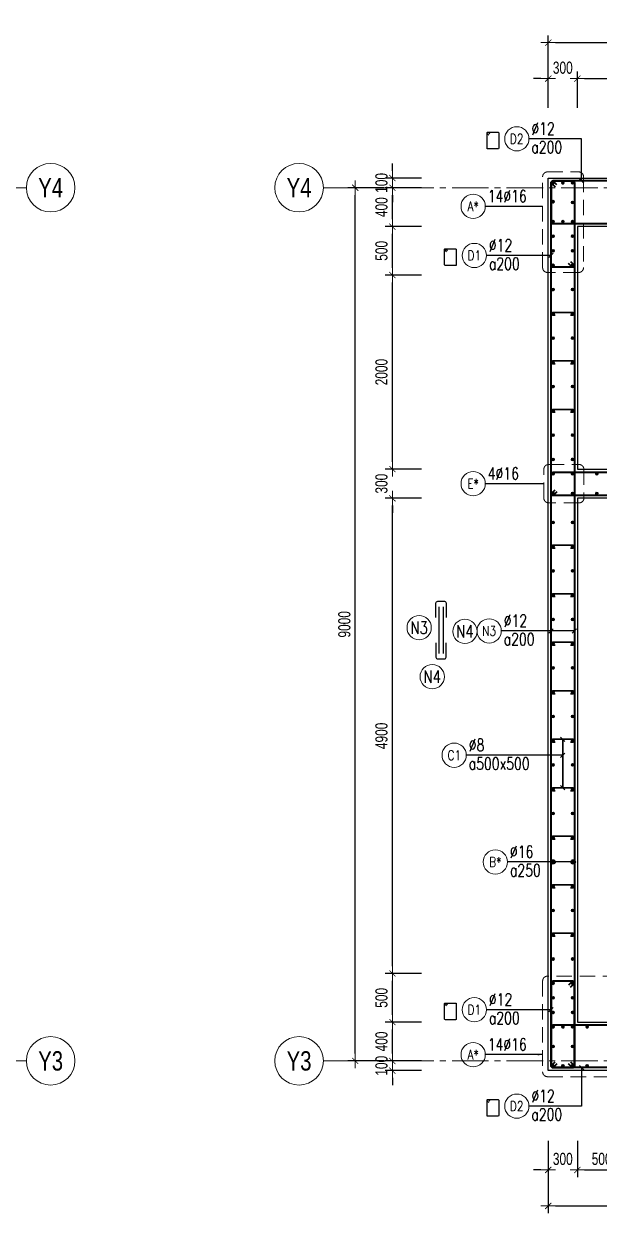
# Model space of a CAD drawing. Header units: millimetres. Extents: x 931337 to 1117500, y 19732 to 157199.
# Drawn here: x 962154 to 968079, y 75072 to 87332 of the extents above; entities that cross this region are included whole.
import ezdxf
from ezdxf.enums import TextEntityAlignment as Align

# ---------------------------------------------------------------- set-up
doc = ezdxf.new("R2010")
doc.units = ezdxf.units.MM
doc.header["$MEASUREMENT"] = 0
for name, pattern in [('HIDDEN', [9.525, 6.35, -3.175]), ('HIDDEN2', [4.7625, 3.175, -1.5875]), ('HT_Dim Grid$0$CENTER2', [1.125, 0.75, -0.125, 0.125, -0.125]), ('HT_Grid$0$CENTER2', [1.125, 0.75, -0.125, 0.125, -0.125])]:
    doc.linetypes.add(name, pattern=pattern)
doc.layers.get('0').update_dxf_attribs({"lineweight": 20})
doc.layers.get('Defpoints').update_dxf_attribs({"color": 151, "lineweight": 9})
doc.layers.add('Hidden', color=9, linetype='HIDDEN')
doc.layers.add('Ligature', color=1, linetype='Continuous')
for name, color, linetype, lineweight in [('HT_Core wall _B3F-B1F$0$NDC_S_WALL', 6, 'Continuous', 25), ('HT_Dim Grid$0$NDC_S_AXIS', 5, 'HT_Dim Grid$0$CENTER2', 13), ('HT_Dim Grid$0$NDC_S_SYMBOL', 1, 'Continuous', 15), ('HT_Dim Grid$0$NDC_S_TEXT SYMBOL', 7, 'Continuous', 20), ('HT_Grid$0$NDC_S_AXIS', 5, 'HT_Grid$0$CENTER2', 13), ('KC-LEADER', 153, 'Continuous', 18), ('KC-THEP', 6, 'Continuous', 40), ('NDC_S_DIM', 1, 'Continuous', 15), ('NDC_S_HIDDEN', 8, 'HIDDEN2', 13), ('NDC_S_LEADER', 1, 'Continuous', 15), ('NDC_S_REBAR', 4, 'Continuous', 35), ('NDC_S_STIRRUP', 4, 'Continuous', 40), ('NDC_S_VN TEXT', 7, 'Continuous', 20)]:
    doc.layers.add(name, color=color, linetype=linetype, lineweight=lineweight)
doc.styles.add('HT_Dim Grid$0$NDC_ANNO', font='', dxfattribs={"width": 0.8})
doc.styles.add('NDC_ARIAL', font='arial.ttf', dxfattribs={"width": 0.85})
doc.styles.add('NDC_DIM', font='', dxfattribs={"width": 0.75})
doc.styles.add('NDC_EN TXT', font='romans.shx', dxfattribs={"width": 0.8})
doc.styles.get('HT_Dim Grid$0$NDC_ANNO').set_extended_font_data('Dotum')
doc.styles.get('NDC_DIM').set_extended_font_data('Dotum')
doc.dimstyles.new('NDC_1-50', dxfattribs={"dimscale": 50, "dimtxt": 2.5, "dimasz": 1, "dimexe": 1.5, "dimexo": 0, "dimgap": 0.8, "dimtad": 1, "dimdec": 0, "dimdsep": 46, "dimtxsty": 'NDC_ARIAL', "dimblk": 'DIMMARK', "dimcen": 49999.938995, "dimdle": 1.5, "dimclrd": 1, "dimclre": 1, "dimclrt": 3, "dimadec": 0, "dimazin": 0, "dimtfac": 1, "dimtdec": 0, "dimtix": 1, "dimtmove": 2, "dimatfit": 3, "dimfxl": 1, "dimarcsym": 0})
doc.dimstyles.new('NDC_dim_30', dxfattribs={"dimscale": 30, "dimtxt": 2.5, "dimasz": 1.5, "dimexe": 1.5, "dimexo": 2.5, "dimgap": 1, "dimtad": 1, "dimdec": 0, "dimzin": 0, "dimdsep": 46, "dimtxsty": 'NDC_DIM', "dimblk": 'DIMMARK', "dimcen": 0.09, "dimdle": 1.2, "dimclrd": 1, "dimclre": 1, "dimclrt": 3, "dimadec": 0, "dimazin": 0, "dimtfac": 1, "dimtdec": 0, "dimtix": 1, "dimtofl": 0, "dimtmove": 0, "dimatfit": 3, "dimfxl": 6, "dimfxlon": 1, "dimtolj": 1, "dimtzin": 0, "dimarcsym": 0})
doc.dimstyles.new('NDC_dim_50', dxfattribs={"dimscale": 50, "dimtxt": 2.5, "dimasz": 1.5, "dimexe": 1.5, "dimexo": 2.5, "dimgap": 1, "dimtad": 1, "dimdec": 0, "dimzin": 0, "dimdsep": 46, "dimtxsty": 'NDC_DIM', "dimblk": 'DIMMARK', "dimcen": 0.09, "dimdle": 1.2, "dimclrd": 1, "dimclre": 1, "dimclrt": 3, "dimadec": 0, "dimazin": 0, "dimtfac": 1, "dimtdec": 0, "dimtix": 1, "dimtofl": 0, "dimtmove": 0, "dimatfit": 3, "dimfxl": 6, "dimfxlon": 1, "dimtolj": 1, "dimtzin": 0, "dimarcsym": 0})

# ---------------------------------------------------------------- blocks, each defined once
blk = doc.blocks.new('*U93')
at = {"layer": 'HT_Dim Grid$0$NDC_S_SYMBOL'}
blk.add_line((5, 0), (9, 0), dxfattribs=at)
blk.add_circle((0, 0), 5, dxfattribs=at)
at = {"layer": 'HT_Dim Grid$0$NDC_S_TEXT SYMBOL', "color": 7, "style": 'HT_Dim Grid$0$NDC_ANNO', "width": 0.8}
blk.add_attdef('GRID', text='', height=4, rotation=270, dxfattribs=at).set_placement((0, 0), align=Align.MIDDLE)
blk = doc.blocks.new('THEP')
at = {"layer": 'KC-LEADER', "color": 6}
blk.add_circle((0, 0), 14, dxfattribs=at)
at = {"layer": 'KC-THEP'}
for p, q in [((-14, 0), (14, 0)), ((10, 10), (-10, -10)), ((-10, 10), (10, -10)), ((0, 14), (0, -14))]:
    blk.add_line(p, q, dxfattribs=at)
blk = doc.blocks.new('DIMMARK')
at = {"layer": 'NDC_S_DIM', "color": 1}
blk.add_line((-1.5, 0), (1, 0), dxfattribs=at)
at = {"layer": 'NDC_S_DIM', "color": 2, "const_width": 0.1}
blk.add_lwpolyline([(-0.42, -0.42), (0.42, 0.42)], dxfattribs=at)
blk = doc.blocks.new('*U13')
blk.add_circle((-2.5, 0), 2.5)
at = {"layer": 'NDC_S_VN TEXT', "color": 3, "style": 'NDC_EN TXT', "width": 0.75}
blk.add_attdef('DK1', (0.5, 0.85), '', height=2.5, dxfattribs=at)
at = {"layer": 'NDC_S_VN TEXT', "color": 7, "style": 'NDC_EN TXT', "width": 0.8}
blk.add_attdef('SH2', text='', height=2, dxfattribs=at).set_placement((-2.5, 0), align=Align.MIDDLE)
blk = doc.blocks.new('*U11')
blk.add_circle((-2.5, 0), 2.5)
at = {"layer": 'NDC_S_VN TEXT', "color": 3, "style": 'NDC_EN TXT', "width": 0.75}
for tag, p in [('DK1', (0.5, 0.85)), ('KC1', (0.5, -2.97))]:
    blk.add_attdef(tag, p, '', height=2.5, dxfattribs=at)
at = {"layer": 'NDC_S_VN TEXT', "color": 7, "style": 'NDC_EN TXT', "width": 0.8}
blk.add_attdef('SH2', text='', height=2, dxfattribs=at).set_placement((-2.5, 0), align=Align.MIDDLE)
blk = doc.blocks.new('*U12')
blk.add_circle((-2.5, 0), 2.5)
at = {"layer": 'NDC_S_VN TEXT', "color": 3, "style": 'NDC_EN TXT', "width": 0.75}
for tag, p in [('DK1', (0.5, 0.85)), ('KC1', (0.5, -2.97))]:
    blk.add_attdef(tag, p, '', height=2.5, dxfattribs=at)
at = {"layer": 'NDC_S_VN TEXT', "color": 7, "style": 'NDC_EN TXT', "width": 0.8}
blk.add_attdef('SH2', text='', height=2, dxfattribs=at).set_placement((-2.5, 0), align=Align.MIDDLE)
blk = doc.blocks.new('A$C7BC65A55')
at = {"layer": 'Ligature'}
for p, q in [((-15.2, 372, 0), (-15.2, 38.5, 0)), ((15.2, 372, 0), (15.2, 38.5, 0))]:
    blk.add_line(p, q, dxfattribs=at)
for points in [[(-36.2, 296.5), (-36.2, 400.9, -0.414214), (-24, 413.1), (24, 413.1, -0.414214), (36.2, 400.9), (36.2, 296.5)], [(-36.2, 116.5), (-36.2, 12.2, 0.414214), (-24, 0), (24, 0, 0.414214), (36.2, 12.2), (36.2, 116.5)]]:
    blk.add_lwpolyline(points, format="xyb", dxfattribs=at)
blk = doc.blocks.new('*D663')
at = {"layer": 'Defpoints', "color": 0, "transparency": 16777216}
for p in [(965949, 77042), (967854, 77042), (967554, 76642)]:
    blk.add_point(p, dxfattribs=at)
at = {"layer": 'NDC_S_DIM', "color": 1, "lineweight": -2, "transparency": 16777216}
for p, q in [((966249, 77042), (965874, 77042)), ((965949, 76717), (965949, 76967)), ((966249, 76642), (965874, 76642))]:
    blk.add_line(p, q, dxfattribs=at)
at = {"layer": 'NDC_S_DIM', "color": 1, "lineweight": -2, "transparency": 16777216, "xscale": 75, "yscale": 75, "zscale": 75}
for p, rotation in [((965949, 77042), 90), ((965949, 76642), 270)]:
    blk.add_blockref('DIMMARK', p, dxfattribs=dict(at, rotation=rotation))
at = {"layer": 'NDC_S_DIM', "color": 3, "transparency": 16777216, "insert": (965837, 76842), "char_height": 125, "attachment_point": 5, "rotation": 90, "style": 'NDC_DIM'}
blk.add_mtext('\\A1;400', dxfattribs=at)
blk = doc.blocks.new('*D664')
at = {"layer": 'Defpoints', "color": 0, "transparency": 16777216}
for p in [(965949, 77543), (967971, 77543), (967854, 77042)]:
    blk.add_point(p, dxfattribs=at)
at = {"layer": 'NDC_S_DIM', "color": 1, "lineweight": -2, "transparency": 16777216}
for p, q in [((966249, 77543), (965874, 77543)), ((965949, 77117), (965949, 77468)), ((966249, 77042), (965874, 77042))]:
    blk.add_line(p, q, dxfattribs=at)
at = {"layer": 'NDC_S_DIM', "color": 1, "lineweight": -2, "transparency": 16777216, "xscale": 75, "yscale": 75, "zscale": 75}
for p, rotation in [((965949, 77543), 90), ((965949, 77042), 270)]:
    blk.add_blockref('DIMMARK', p, dxfattribs=dict(at, rotation=rotation))
at = {"layer": 'NDC_S_DIM', "color": 3, "transparency": 16777216, "insert": (965837, 77292), "char_height": 125, "attachment_point": 5, "rotation": 90, "style": 'NDC_DIM'}
blk.add_mtext('\\A1;500', dxfattribs=at)
blk = doc.blocks.new('*D665')
at = {"layer": 'Defpoints', "color": 0, "transparency": 16777216}
for p in [(965949, 82442), (968024, 82442), (967971, 77543)]:
    blk.add_point(p, dxfattribs=at)
at = {"layer": 'NDC_S_DIM', "color": 1, "lineweight": -2, "transparency": 16777216}
for p, q in [((966249, 82442), (965874, 82442)), ((965949, 77618), (965949, 82367)), ((966249, 77543), (965874, 77543))]:
    blk.add_line(p, q, dxfattribs=at)
at = {"layer": 'NDC_S_DIM', "color": 1, "lineweight": -2, "transparency": 16777216, "xscale": 75, "yscale": 75, "zscale": 75}
for p, rotation in [((965949, 82442), 90), ((965949, 77543), 270)]:
    blk.add_blockref('DIMMARK', p, dxfattribs=dict(at, rotation=rotation))
at = {"layer": 'NDC_S_DIM', "color": 3, "transparency": 16777216, "insert": (965837, 79992), "char_height": 125, "attachment_point": 5, "rotation": 90, "style": 'NDC_DIM'}
blk.add_mtext('\\A1;4900', dxfattribs=at)
blk = doc.blocks.new('*D666')
at = {"layer": 'Defpoints', "color": 0, "transparency": 16777216}
for p in [(965949, 82742), (968024, 82742), (968024, 82442)]:
    blk.add_point(p, dxfattribs=at)
at = {"layer": 'NDC_S_DIM', "color": 1, "lineweight": -2, "transparency": 16777216}
for p, q in [((965949, 82817), (965949, 82892)), ((966249, 82742), (965874, 82742)), ((966249, 82442), (965874, 82442)), ((965949, 82367), (965949, 82292))]:
    blk.add_line(p, q, dxfattribs=at)
at = {"layer": 'NDC_S_DIM', "color": 1, "lineweight": -2, "transparency": 16777216, "xscale": 75, "yscale": 75, "zscale": 75}
for p, rotation in [((965949, 82742), 270), ((965949, 82442), 90)]:
    blk.add_blockref('DIMMARK', p, dxfattribs=dict(at, rotation=rotation))
at = {"layer": 'NDC_S_DIM', "color": 3, "transparency": 16777216, "insert": (965837, 82592), "char_height": 125, "attachment_point": 5, "rotation": 90, "style": 'NDC_DIM'}
blk.add_mtext('\\A1;300', dxfattribs=at)
blk = doc.blocks.new('*D667')
at = {"layer": 'Defpoints', "color": 0, "transparency": 16777216}
for p in [(965949, 84742), (967911, 84742), (968024, 82742)]:
    blk.add_point(p, dxfattribs=at)
at = {"layer": 'NDC_S_DIM', "color": 1, "lineweight": -2, "transparency": 16777216}
for p, q in [((966249, 84742), (965874, 84742)), ((965949, 82817), (965949, 84667)), ((966249, 82742), (965874, 82742))]:
    blk.add_line(p, q, dxfattribs=at)
at = {"layer": 'NDC_S_DIM', "color": 1, "lineweight": -2, "transparency": 16777216, "xscale": 75, "yscale": 75, "zscale": 75}
for p, rotation in [((965949, 84742), 90), ((965949, 82742), 270)]:
    blk.add_blockref('DIMMARK', p, dxfattribs=dict(at, rotation=rotation))
at = {"layer": 'NDC_S_DIM', "color": 3, "transparency": 16777216, "insert": (965837, 83742), "char_height": 125, "attachment_point": 5, "rotation": 90, "style": 'NDC_DIM'}
blk.add_mtext('\\A1;2000', dxfattribs=at)
blk = doc.blocks.new('*D668')
at = {"layer": 'Defpoints', "color": 0, "transparency": 16777216}
for p in [(965567, 85642), (967554, 85642), (967554, 76642)]:
    blk.add_point(p, dxfattribs=at)
at = {"layer": 'NDC_S_DIM', "color": 1, "lineweight": -2, "transparency": 16777216}
for p, q in [((965867, 85642), (965492, 85642)), ((965567, 76717), (965567, 85567)), ((965867, 76642), (965492, 76642))]:
    blk.add_line(p, q, dxfattribs=at)
at = {"layer": 'NDC_S_DIM', "color": 1, "lineweight": -2, "transparency": 16777216, "xscale": 75, "yscale": 75, "zscale": 75}
for p, rotation in [((965567, 85642), 90), ((965567, 76642), 270)]:
    blk.add_blockref('DIMMARK', p, dxfattribs=dict(at, rotation=rotation))
at = {"layer": 'NDC_S_DIM', "color": 3, "transparency": 16777216, "insert": (965455, 81142), "char_height": 125, "attachment_point": 5, "rotation": 90, "style": 'NDC_DIM'}
blk.add_mtext('\\A1;9000', dxfattribs=at)
blk = doc.blocks.new('*D669')
at = {"layer": 'Defpoints', "color": 0, "transparency": 16777216}
for p in [(967854, 77042), (967554, 76542), (967854, 75518)]:
    blk.add_point(p, dxfattribs=at)
at = {"layer": 'NDC_S_DIM', "color": 1, "lineweight": -2, "transparency": 16777216}
for p, q in [((967554, 75818), (967554, 75443)), ((967854, 75818), (967854, 75443)), ((967479, 75518), (967404, 75518)), ((967929, 75518), (968004, 75518))]:
    blk.add_line(p, q, dxfattribs=at)
at = {"layer": 'NDC_S_DIM', "color": 1, "lineweight": -2, "transparency": 16777216, "xscale": 75, "yscale": 75, "zscale": 75}
blk.add_blockref('DIMMARK', (967554, 75518), dxfattribs=at)
at = {"layer": 'NDC_S_DIM', "color": 1, "lineweight": -2, "transparency": 16777216, "xscale": 75, "yscale": 75, "zscale": 75, "rotation": 180}
blk.add_blockref('DIMMARK', (967854, 75518), dxfattribs=at)
at = {"layer": 'NDC_S_DIM', "color": 3, "transparency": 16777216, "insert": (967704, 75631), "char_height": 125, "attachment_point": 5, "style": 'NDC_DIM'}
blk.add_mtext('\\A1;300', dxfattribs=at)
blk = doc.blocks.new('*D670')
at = {"layer": 'Defpoints', "color": 0, "transparency": 16777216}
for p in [(967854, 77042), (968354, 76816), (968354, 75518)]:
    blk.add_point(p, dxfattribs=at)
at = {"layer": 'NDC_S_DIM', "color": 1, "lineweight": -2, "transparency": 16777216}
for p, q in [((967854, 75818), (967854, 75443)), ((968354, 75818), (968354, 75443)), ((967929, 75518), (968279, 75518))]:
    blk.add_line(p, q, dxfattribs=at)
at = {"layer": 'NDC_S_DIM', "color": 1, "lineweight": -2, "transparency": 16777216, "xscale": 75, "yscale": 75, "zscale": 75, "rotation": 180}
blk.add_blockref('DIMMARK', (967854, 75518), dxfattribs=at)
at = {"layer": 'NDC_S_DIM', "color": 1, "lineweight": -2, "transparency": 16777216, "xscale": 75, "yscale": 75, "zscale": 75}
blk.add_blockref('DIMMARK', (968354, 75518), dxfattribs=at)
at = {"layer": 'NDC_S_DIM', "color": 3, "transparency": 16777216, "insert": (968104, 75631), "char_height": 125, "attachment_point": 5, "style": 'NDC_DIM'}
blk.add_mtext('\\A1;500', dxfattribs=at)
blk = doc.blocks.new('*D675')
at = {"layer": 'Defpoints', "color": 0, "transparency": 16777216}
for p in [(967554, 76616), (969254, 76374), (969254, 75147)]:
    blk.add_point(p, dxfattribs=at)
at = {"layer": 'NDC_S_DIM', "color": 1, "lineweight": -2, "transparency": 16777216}
for p, q in [((967554, 75447), (967554, 75072)), ((969254, 75447), (969254, 75072)), ((967629, 75147), (969179, 75147))]:
    blk.add_line(p, q, dxfattribs=at)
at = {"layer": 'NDC_S_DIM', "color": 1, "lineweight": -2, "transparency": 16777216, "xscale": 75, "yscale": 75, "zscale": 75, "rotation": 180}
blk.add_blockref('DIMMARK', (967554, 75147), dxfattribs=at)
at = {"layer": 'NDC_S_DIM', "color": 1, "lineweight": -2, "transparency": 16777216, "xscale": 75, "yscale": 75, "zscale": 75}
blk.add_blockref('DIMMARK', (969254, 75147), dxfattribs=at)
at = {"layer": 'NDC_S_DIM', "color": 3, "transparency": 16777216, "insert": (968404, 75260), "char_height": 125, "attachment_point": 5, "style": 'NDC_DIM'}
blk.add_mtext('\\A1;1700', dxfattribs=at)
blk = doc.blocks.new('*D686')
at = {"layer": 'Defpoints', "color": 0, "transparency": 16777216}
for p in [(967854, 86767), (967554, 85742), (967854, 85242)]:
    blk.add_point(p, dxfattribs=at)
at = {"layer": 'NDC_S_DIM', "color": 1, "lineweight": -2, "transparency": 16777216}
for p, q in [((967554, 86467), (967554, 86842)), ((967854, 86467), (967854, 86842)), ((967479, 86767), (967404, 86767)), ((967929, 86767), (968004, 86767))]:
    blk.add_line(p, q, dxfattribs=at)
at = {"layer": 'NDC_S_DIM', "color": 1, "lineweight": -2, "transparency": 16777216, "xscale": 75, "yscale": 75, "zscale": 75}
blk.add_blockref('DIMMARK', (967554, 86767), dxfattribs=at)
at = {"layer": 'NDC_S_DIM', "color": 1, "lineweight": -2, "transparency": 16777216, "xscale": 75, "yscale": 75, "zscale": 75, "rotation": 180}
blk.add_blockref('DIMMARK', (967854, 86767), dxfattribs=at)
at = {"layer": 'NDC_S_DIM', "color": 3, "transparency": 16777216, "insert": (967704, 86879), "char_height": 125, "attachment_point": 5, "style": 'NDC_DIM'}
blk.add_mtext('\\A1;300', dxfattribs=at)
blk = doc.blocks.new('*D691')
at = {"layer": 'Defpoints', "color": 0, "transparency": 16777216}
for p in [(969254, 87138), (969254, 85906), (967554, 85669)]:
    blk.add_point(p, dxfattribs=at)
at = {"layer": 'NDC_S_DIM', "color": 1, "lineweight": -2, "transparency": 16777216}
for p, q in [((967554, 86838), (967554, 87213)), ((969254, 86838), (969254, 87213)), ((967629, 87138), (969179, 87138))]:
    blk.add_line(p, q, dxfattribs=at)
at = {"layer": 'NDC_S_DIM', "color": 1, "lineweight": -2, "transparency": 16777216, "xscale": 75, "yscale": 75, "zscale": 75, "rotation": 180}
blk.add_blockref('DIMMARK', (967554, 87138), dxfattribs=at)
at = {"layer": 'NDC_S_DIM', "color": 1, "lineweight": -2, "transparency": 16777216, "xscale": 75, "yscale": 75, "zscale": 75}
blk.add_blockref('DIMMARK', (969254, 87138), dxfattribs=at)
at = {"layer": 'NDC_S_DIM', "color": 3, "transparency": 16777216, "insert": (968404, 87250), "char_height": 125, "attachment_point": 5, "style": 'NDC_DIM'}
blk.add_mtext('\\A1;1700', dxfattribs=at)
blk = doc.blocks.new('*D692')
at = {"layer": 'Defpoints', "color": 0, "transparency": 16777216}
for p in [(965949, 85242), (967854, 85242), (967911, 84742)]:
    blk.add_point(p, dxfattribs=at)
at = {"layer": 'NDC_S_DIM', "color": 1, "lineweight": -2, "transparency": 16777216}
for p, q in [((966249, 85242), (965874, 85242)), ((965949, 84817), (965949, 85167)), ((966249, 84742), (965874, 84742))]:
    blk.add_line(p, q, dxfattribs=at)
at = {"layer": 'NDC_S_DIM', "color": 1, "lineweight": -2, "transparency": 16777216, "xscale": 75, "yscale": 75, "zscale": 75}
for p, rotation in [((965949, 85242), 90), ((965949, 84742), 270)]:
    blk.add_blockref('DIMMARK', p, dxfattribs=dict(at, rotation=rotation))
at = {"layer": 'NDC_S_DIM', "color": 3, "transparency": 16777216, "insert": (965837, 84992), "char_height": 125, "attachment_point": 5, "rotation": 90, "style": 'NDC_DIM'}
blk.add_mtext('\\A1;500', dxfattribs=at)
blk = doc.blocks.new('*D693')
at = {"layer": 'Defpoints', "color": 0, "transparency": 16777216}
for p in [(965949, 85642), (967554, 85642), (967854, 85242)]:
    blk.add_point(p, dxfattribs=at)
at = {"layer": 'NDC_S_DIM', "color": 1, "lineweight": -2, "transparency": 16777216}
for p, q in [((966249, 85642), (965874, 85642)), ((965949, 85317), (965949, 85567)), ((966249, 85242), (965874, 85242))]:
    blk.add_line(p, q, dxfattribs=at)
at = {"layer": 'NDC_S_DIM', "color": 1, "lineweight": -2, "transparency": 16777216, "xscale": 75, "yscale": 75, "zscale": 75}
for p, rotation in [((965949, 85642), 90), ((965949, 85242), 270)]:
    blk.add_blockref('DIMMARK', p, dxfattribs=dict(at, rotation=rotation))
at = {"layer": 'NDC_S_DIM', "color": 3, "transparency": 16777216, "insert": (965837, 85442), "char_height": 125, "attachment_point": 5, "rotation": 90, "style": 'NDC_DIM'}
blk.add_mtext('\\A1;400', dxfattribs=at)
blk = doc.blocks.new('*D700')
at = {"layer": 'Defpoints', "color": 0, "ltscale": 200, "transparency": 16777216}
for p in [(969254, 86767), (969254, 85906), (967854, 85242)]:
    blk.add_point(p, dxfattribs=at)
at = {"layer": 'NDC_S_DIM', "color": 1, "lineweight": -2, "ltscale": 200, "transparency": 16777216}
for p, q in [((967854, 86467), (967854, 86842)), ((969254, 86467), (969254, 86842)), ((967929, 86767), (969179, 86767))]:
    blk.add_line(p, q, dxfattribs=at)
at = {"layer": 'NDC_S_DIM', "color": 1, "lineweight": -2, "ltscale": 200, "transparency": 16777216, "xscale": 75, "yscale": 75, "zscale": 75, "rotation": 180}
blk.add_blockref('DIMMARK', (967854, 86767), dxfattribs=at)
at = {"layer": 'NDC_S_DIM', "color": 1, "lineweight": -2, "ltscale": 200, "transparency": 16777216, "xscale": 75, "yscale": 75, "zscale": 75}
blk.add_blockref('DIMMARK', (969254, 86767), dxfattribs=at)
at = {"layer": 'NDC_S_DIM', "color": 3, "ltscale": 200, "transparency": 16777216, "insert": (968554, 86879), "char_height": 125, "attachment_point": 5, "style": 'NDC_DIM'}
blk.add_mtext('\\A1;1400', dxfattribs=at)
blk = doc.blocks.new('*D702')
at = {"layer": 'Defpoints', "color": 0, "ltscale": 200, "transparency": 16777216}
for p in [(967554, 76642), (965949, 76542), (967554, 76542)]:
    blk.add_point(p, dxfattribs=at)
at = {"layer": 'NDC_S_DIM', "color": 1, "lineweight": -2, "ltscale": 200, "transparency": 16777216}
for p, q in [((965949, 76717), (965949, 76792)), ((966249, 76642), (965874, 76642)), ((966249, 76542), (965874, 76542)), ((965949, 76467), (965949, 76392))]:
    blk.add_line(p, q, dxfattribs=at)
at = {"layer": 'NDC_S_DIM', "color": 1, "lineweight": -2, "ltscale": 200, "transparency": 16777216, "xscale": 75, "yscale": 75, "zscale": 75}
for p, rotation in [((965949, 76642), 270), ((965949, 76542), 90)]:
    blk.add_blockref('DIMMARK', p, dxfattribs=dict(at, rotation=rotation))
at = {"layer": 'NDC_S_DIM', "color": 3, "ltscale": 200, "transparency": 16777216, "insert": (965837, 76592), "char_height": 125, "attachment_point": 5, "rotation": 90, "style": 'NDC_DIM'}
blk.add_mtext('\\A1;100', dxfattribs=at)
blk = doc.blocks.new('*D703')
at = {"layer": 'Defpoints', "color": 0, "ltscale": 200, "transparency": 16777216}
for p in [(965949, 85742), (967554, 85742), (967554, 85642)]:
    blk.add_point(p, dxfattribs=at)
at = {"layer": 'NDC_S_DIM', "color": 1, "lineweight": -2, "ltscale": 200, "transparency": 16777216}
for p, q in [((965949, 85817), (965949, 85892)), ((966249, 85742), (965874, 85742)), ((966249, 85642), (965874, 85642)), ((965949, 85567), (965949, 85492))]:
    blk.add_line(p, q, dxfattribs=at)
at = {"layer": 'NDC_S_DIM', "color": 1, "lineweight": -2, "ltscale": 200, "transparency": 16777216, "xscale": 75, "yscale": 75, "zscale": 75}
for p, rotation in [((965949, 85742), 270), ((965949, 85642), 90)]:
    blk.add_blockref('DIMMARK', p, dxfattribs=dict(at, rotation=rotation))
at = {"layer": 'NDC_S_DIM', "color": 3, "ltscale": 200, "transparency": 16777216, "insert": (965837, 85692), "char_height": 125, "attachment_point": 5, "rotation": 90, "style": 'NDC_DIM'}
blk.add_mtext('\\A1;100', dxfattribs=at)

msp = doc.modelspace()

# ---------------------------------------------------------------- linework, layer by layer
for centre in [(966225.05, 81107.389), (966696.019, 81069.229), (966359.498, 80602.387)]:
    msp.add_circle(centre, 125)
at = {"layer": 'HT_Core wall _B3F-B1F$0$NDC_S_WALL'}
msp.add_lwpolyline([(970153.776, 85242.293), (970153.776, 85742.293), (973853.776, 85742.293), (973853.776, 84592.293), (973553.776, 84592.293), (973553.776, 85242.293), (970853.776, 85242.293), (970853.776, 77042.293), (973553.776, 77042.293), (973553.776, 77692.293), (973853.776, 77692.293), (973853.776, 76542.293), (967553.776, 76542.293), (967553.776, 85742.293), (969353.776, 85742.293), (969353.776, 85242.293), (967853.776, 85242.293), (967853.776, 82742.293), (970553.776, 82742.293), (970553.776, 85242.293), (970153.776, 85242.293)], dxfattribs=at)
msp.add_lwpolyline([(967853.776, 77042.293), (970553.776, 77042.293), (970553.776, 82442.293), (967853.776, 82442.293)], close=True, dxfattribs=at)
at = {"layer": 'HT_Grid$0$NDC_S_AXIS', "ltscale": 500}
for p, q in [((965438.232, 85642.293), (975619.731, 85642.293)), ((965438.232, 76642.293), (975619.731, 76642.293))]:
    msp.add_line(p, q, dxfattribs=at)
at = {"layer": 'Ligature'}
for points in [[(966942.727, 86185.452), (966926.761, 86201.418, -0.668178638), (966932.535, 86215.357), (967037.164, 86215.357, -0.414213562), (967045.328, 86207.192), (967045.328, 86050.084, -0.414213562), (967037.163, 86041.919), (966932.535, 86041.919, -0.414213562), (966924.37, 86050.084), (966924.37, 86207.192, -0.668178638), (966938.308, 86212.965), (966954.274, 86196.999)], [(966504.915, 84983.04), (966488.949, 84999.006, -0.668178638), (966494.723, 85012.944), (966599.351, 85012.944, -0.414213562), (966607.516, 85004.78), (966607.516, 84847.672, -0.414213562), (966599.351, 84839.507), (966494.722, 84839.507, -0.414213562), (966486.558, 84847.672), (966486.558, 85004.78, -0.668178638), (966500.496, 85010.553), (966516.462, 84994.587)], [(966504.915, 77208.333), (966488.949, 77224.299, -0.668178638), (966494.723, 77238.237), (966599.351, 77238.237, -0.414213562), (966607.516, 77230.072), (966607.516, 77072.965, -0.414213562), (966599.351, 77064.8), (966494.722, 77064.8, -0.414213562), (966486.558, 77072.965), (966486.558, 77230.072, -0.668178638), (966500.496, 77235.846), (966516.462, 77219.88)], [(966942.727, 76214.732), (966926.761, 76230.697, -0.668178638), (966932.535, 76244.636), (967037.164, 76244.636, -0.414213562), (967045.328, 76236.471), (967045.328, 76079.363, -0.414213562), (967037.163, 76071.198), (966932.535, 76071.198, -0.414213562), (966924.37, 76079.363), (966924.37, 76236.471, -0.668178638), (966938.308, 76242.244), (966954.274, 76226.278)]]:
    msp.add_lwpolyline(points, format="xyb", dxfattribs=at)
at = {"layer": 'NDC_S_HIDDEN', "ltscale": 50}
for points in [[(967546.375, 85805.38), (967867.726, 85805.38, -0.414213562), (967917.726, 85755.38), (967917.726, 84818.904, -0.414213562), (967867.726, 84768.904), (967546.375, 84768.904, -0.414213562), (967496.375, 84818.904), (967496.375, 85755.38, -0.414213562)], [(967558.793, 82789.515), (967871.839, 82789.515, -0.414213562), (967921.839, 82739.515), (967921.839, 82443.631, -0.414213562), (967871.839, 82393.631), (967558.793, 82393.631, -0.414213562), (967508.793, 82443.631), (967508.793, 82739.515, -0.414213562)], [(967546.375, 76479.206), (968274.881, 76479.206, 0.414213562), (968324.881, 76529.206), (968324.881, 77465.682, 0.414213562), (968274.881, 77515.682), (967546.375, 77515.682, 0.414213562), (967496.375, 77465.682), (967496.375, 76529.206, 0.414213562)]]:
    msp.add_lwpolyline(points, format="xyb", close=True, dxfattribs=at)
at = {"layer": 'NDC_S_REBAR'}
for points in [[(967625.314, 84327.293), (967600.314, 84327.293, -1), (967600.314, 84357.293), (967807.338, 84357.293, -1), (967807.338, 84327.293), (967782.338, 84327.293)], [(967625.314, 83827.293), (967600.314, 83827.293, -1), (967600.314, 83857.293), (967807.338, 83857.293, -1), (967807.338, 83827.293), (967782.338, 83827.293)], [(967625.314, 83327.293), (967600.314, 83327.293, -1), (967600.314, 83357.293), (967807.338, 83357.293, -1), (967807.338, 83327.293), (967782.338, 83327.293)], [(967625.314, 81927.293), (967600.314, 81927.293, -1), (967600.314, 81957.293), (967807.338, 81957.293, -1), (967807.338, 81927.293), (967782.338, 81927.293)], [(967625.314, 81427.293), (967600.314, 81427.293, -1), (967600.314, 81457.293), (967807.338, 81457.293, -1), (967807.338, 81427.293), (967782.338, 81427.293)], [(967625.314, 80927.293), (967600.314, 80927.293, -1), (967600.314, 80957.293), (967807.338, 80957.293, -1), (967807.338, 80927.293), (967782.338, 80927.293)], [(967625.314, 80427.293), (967600.314, 80427.293, -1), (967600.314, 80457.293), (967807.338, 80457.293, -1), (967807.338, 80427.293), (967782.338, 80427.293)], [(967625.314, 79927.293), (967600.314, 79927.293, -1), (967600.314, 79957.293), (967807.338, 79957.293, -1), (967807.338, 79927.293), (967782.338, 79927.293)], [(967625.314, 79427.293), (967600.314, 79427.293, -1), (967600.314, 79457.293), (967807.338, 79457.293, -1), (967807.338, 79427.293), (967782.338, 79427.293)], [(967625.314, 78927.293), (967600.314, 78927.293, -1), (967600.314, 78957.293), (967807.338, 78957.293, -1), (967807.338, 78927.293), (967782.338, 78927.293)], [(967625.314, 78427.293), (967600.314, 78427.293, -1), (967600.314, 78457.293), (967807.338, 78457.293, -1), (967807.338, 78427.293), (967782.338, 78427.293)], [(967625.314, 77927.293), (967600.314, 77927.293, -1), (967600.314, 77957.293), (967807.338, 77957.293, -1), (967807.338, 77927.293), (967782.338, 77927.293)]]:
    msp.add_lwpolyline(points, format="xyb", dxfattribs=at)
at = {"layer": 'NDC_S_STIRRUP'}
for points in [[(967643.776, 85672.293), (967603.776, 85712.293, 0.414213562), (967583.776, 85692.293), (967583.776, 85292.293, 0.414213562), (967603.776, 85272.293), (969299.096, 85272.293, 0.414213562), (969319.096, 85292.293), (969319.096, 85692.293, 0.414213562), (969299.096, 85712.293), (967603.776, 85712.293, 0.414213562), (967583.776, 85692.293), (967623.776, 85652.293)], [(967783.776, 76632.293), (967823.776, 76592.293, -0.414213562), (967803.776, 76572.293), (967603.776, 76572.293, -0.414213562), (967583.776, 76592.293), (967583.776, 85692.293, -0.414213562), (967603.776, 85712.293), (967803.776, 85712.293, -0.414213562), (967823.776, 85692.293), (967823.776, 76592.293, -0.414213562), (967803.776, 76572.293), (967763.776, 76612.293)], [(967783.887, 84882.293), (967823.887, 84842.293, -0.414213562), (967803.887, 84822.293), (967603.887, 84822.293, -0.414213562), (967583.887, 84842.293), (967583.776, 85692.293, -0.414213562), (967603.776, 85712.293), (967803.776, 85712.293, -0.414213562), (967823.776, 85692.293), (967823.887, 84842.293, -0.414213562), (967803.887, 84822.293), (967763.887, 84862.293)], [(967643.776, 82508.855), (967603.776, 82468.855, -0.414213562), (967583.776, 82488.855), (967583.776, 82688.855, -0.414213562), (967603.776, 82708.855), (970803.776, 82708.855, -0.414213562), (970823.776, 82688.855), (970823.776, 82488.855, -0.414357585), (970803.776, 82468.855), (967603.776, 82468.855, -0.414213562), (967583.776, 82488.855), (967623.776, 82528.855)], [(967783.887, 77402.293), (967823.887, 77442.293, 0.414213562), (967803.887, 77462.293), (967603.887, 77462.293, 0.414213562), (967583.887, 77442.293), (967583.776, 76592.293, 0.414213562), (967603.776, 76572.293), (967803.776, 76572.293, 0.414213562), (967823.776, 76592.293), (967823.887, 77442.293, 0.414213562), (967803.887, 77462.293), (967763.887, 77422.293)], [(967643.776, 76612.293), (967603.776, 76572.293, -0.414213562), (967583.776, 76592.293), (967583.776, 76992.293, -0.414213562), (967603.776, 77012.293), (968253.776, 77012.293, -0.414213562), (968273.776, 76992.293), (968273.776, 76592.293, -0.414213562), (968253.776, 76572.293), (967603.776, 76572.293, -0.414213562), (967583.776, 76592.293), (967623.776, 76632.293)], [(967643.776, 76612.293), (967603.776, 76572.293, -0.414213562), (967583.776, 76592.293), (967583.776, 76992.293, -0.414213562), (967603.776, 77012.293), (973803.776, 77012.293, -0.414213562), (973823.776, 76992.293), (973823.776, 76592.293, -0.414213562), (973803.776, 76572.293), (967603.776, 76572.293, -0.414213562), (967583.776, 76592.293), (967623.776, 76632.293)]]:
    msp.add_lwpolyline(points, format="xyb", dxfattribs=at)

# ---------------------------------------------------------------- block references
at = {"layer": 'Hidden', "xscale": 1.44, "yscale": 1.44, "zscale": 1.44}
msp.add_blockref('A$C7BC65A55', (966450.13, 80785.109, 0.03), dxfattribs=at)
at = {"layer": 'HT_Dim Grid$0$NDC_S_AXIS'}
ref = msp.add_blockref('*U93', (962430.099, 85642.293), dxfattribs=dict(at, xscale=-50, yscale=50, zscale=50))
ref.add_attrib('GRID', 'Y4', dxfattribs={"layer": 'HT_Dim Grid$0$NDC_S_TEXT SYMBOL', "color": 7, "height": 200, "style": 'HT_Dim Grid$0$NDC_ANNO', "width": 0.8}).set_placement((962430.099, 85642.293), align=Align.MIDDLE)
ref = msp.add_blockref('*U93', (964988.232, 85642.293), dxfattribs=dict(at, xscale=50, yscale=50, zscale=150))
ref.add_attrib('GRID', 'Y4', dxfattribs={"layer": 'HT_Dim Grid$0$NDC_S_TEXT SYMBOL', "color": 7, "height": 200, "style": 'HT_Dim Grid$0$NDC_ANNO', "width": 0.8}).set_placement((964988.232, 85642.293), align=Align.MIDDLE)
ref = msp.add_blockref('*U93', (962430.099, 76642.293), dxfattribs=dict(at, xscale=-50, yscale=50, zscale=50))
ref.add_attrib('GRID', 'Y3', dxfattribs={"layer": 'HT_Dim Grid$0$NDC_S_TEXT SYMBOL', "color": 7, "height": 200, "style": 'HT_Dim Grid$0$NDC_ANNO', "width": 0.8}).set_placement((962430.099, 76642.293), align=Align.MIDDLE)
ref = msp.add_blockref('*U93', (964988.232, 76642.293), dxfattribs=dict(at, xscale=50, yscale=50, zscale=150))
ref.add_attrib('GRID', 'Y3', dxfattribs={"layer": 'HT_Dim Grid$0$NDC_S_TEXT SYMBOL', "color": 7, "height": 200, "style": 'HT_Dim Grid$0$NDC_ANNO', "width": 0.8}).set_placement((964988.232, 76642.293), align=Align.MIDDLE)
at = {"layer": 'KC-THEP'}
for p, rotation in [((967600.264, 85692.293), 189.6685644363809), ((967705.515, 85692.293), 189.6685644363809), ((967603.776, 85292.293), 189.6685644363809), ((967705.515, 85292.293), 189.6685644363809), ((967803.776, 85292.293), 189.6685644363809), ((967603.776, 85142.293), 189.6685644363809), ((967803.776, 85142.293), 189.6685644363809), ((967603.776, 84992.293), 189.6685644363809), ((967803.776, 84992.293), 189.6685644363809), ((967603.776, 84842.293), 189.6685644363807), ((967803.776, 84842.293), 189.6685644363807), ((967603.776, 84592.293), 189.6685644363807), ((967803.776, 84592.293), 189.6685644363807), ((967603.776, 84342.293), 189.6685644363807), ((967803.776, 84342.293), 189.6685644363807), ((967603.776, 84092.293), 189.6685644363807), ((967803.776, 84092.293), 189.6685644363807), ((967603.776, 83842.293), 189.6685644363807), ((967803.776, 83842.293), 189.6685644363807), ((967603.776, 83592.293), 189.6685644363807), ((967803.776, 83592.293), 189.6685644363807), ((967603.776, 83342.293), 189.6685644363807), ((967803.776, 83342.293), 189.6685644363807), ((967603.776, 83092.293), 189.6685644363807), ((967803.776, 83092.293), 189.6685644363807), ((967603.776, 82842.293), 189.6685644363807), ((967803.776, 82842.293), 189.6685644363807), ((967603.804, 82693.539), 189.6685644363809), ((967803.776, 82490.746), 189.6685644363809), ((968053.776, 82490.746), 189.6685644363809), ((967803.776, 76592.293), 189.6685644363809), ((967953.776, 76592.293), 189.6685644363809)]:
    msp.add_blockref('THEP', p, dxfattribs=dict(at, rotation=rotation))
at = {"layer": 'KC-THEP', "xscale": -1, "rotation": 350.3314355636191}
for p in [(967803.776, 85692.293), (967603.776, 85498.473), (967803.776, 85489.95), (967803.776, 82693.84), (968053.776, 82693.84), (967603.804, 82490.446), (967603.776, 82192.293), (967803.776, 82192.293), (967603.776, 81942.293), (967803.776, 81942.293), (967603.776, 81692.293), (967803.776, 81692.293), (967603.776, 81442.293), (967803.776, 81442.293), (967603.776, 81192.293), (967803.776, 81192.293), (967603.776, 80942.293), (967803.776, 80942.293), (967603.776, 80692.293), (967803.776, 80692.293), (967603.776, 80442.293), (967803.776, 80442.293), (967603.776, 80192.293), (967803.776, 80192.293), (967603.776, 79942.293), (967803.776, 79942.293), (967603.776, 79692.293), (967803.776, 79692.293), (967603.776, 79442.293), (967803.776, 79442.293), (967603.776, 79192.293), (967803.776, 79192.293), (967603.776, 78942.293), (967803.776, 78942.293), (967603.776, 78692.293), (967803.776, 78692.293), (967603.776, 78442.293), (967803.776, 78442.293), (967603.776, 78192.293), (967803.776, 78192.293), (967603.776, 77942.293), (967803.776, 77942.293), (967603.776, 77692.293), (967803.776, 77692.293), (967603.776, 77442.293), (967803.776, 77442.293), (967603.776, 77292.293), (967803.776, 77292.293), (967603.776, 77142.293), (967803.776, 77142.293), (967603.776, 76992.293), (967705.515, 76992.293), (967803.776, 76992.293), (967953.776, 76992.293), (967603.776, 76790.56), (967803.776, 76790.56), (967600.264, 76592.293), (967705.515, 76592.293)]:
    msp.add_blockref('THEP', p, dxfattribs=at)
at = {"layer": 'NDC_S_VN TEXT', "xscale": 50, "yscale": 50, "zscale": 50}
for name, p, values in [('*U11', (967355.651, 86146.454), {'SH2': 'D2', 'DK1': '%%C12', 'KC1': 'a200'}), ('*U13', (966906.036, 85450.405), {'SH2': 'A*', 'DK1': '14%%C16'}), ('*U11', (966917.839, 84944.041), {'SH2': 'D1', 'DK1': '%%C12', 'KC1': 'a200'}), ('*U13', (966906.036, 82591.573), {'SH2': 'E*', 'DK1': '4%%C16'}), ('*U11', (967070.962, 81074.398), {'SH2': 'N3', 'DK1': '%%C12', 'KC1': 'a200'}), ('*U12', (966710.513, 79792.931), {'SH2': 'C1', 'DK1': '%%c8', 'KC1': 'a500x500'}), ('*U11', (967134.829, 78692.293), {'SH2': 'B*', 'DK1': '%%C16', 'KC1': 'a250'}), ('*U11', (966917.839, 77169.334), {'SH2': 'D1', 'DK1': '%%C12', 'KC1': 'a200'}), ('*U13', (966906.036, 76706.443), {'SH2': 'A*', 'DK1': '14%%C16'}), ('*U11', (967355.651, 76175.733), {'SH2': 'D2', 'DK1': '%%C12', 'KC1': 'a200'})]:
    msp.add_blockref(name, p, dxfattribs=at).add_auto_attribs(values)

# ---------------------------------------------------------------- texts
at = {"layer": 'NDC_S_VN TEXT', "color": 7, "style": 'NDC_EN TXT', "width": 0.8}
for tag, p in [('N3', (966225.05, 81107.389)), ('N4', (966696.019, 81069.229)), ('N4', (966359.498, 80602.387))]:
    msp.add_attdef(tag, text='3', height=125, dxfattribs=at).set_placement(p, align=Align.MIDDLE)

# ---------------------------------------------------------------- dimensions: what is measured, and where the dimension line sits
at = {"layer": 'NDC_S_DIM'}
for base, p1, p2, picture, middle in [((969253.776, 87137.593), (967553.776, 85668.547), (969253.776, 85905.684), '*D691', (968403.776, 87250.177)), ((967853.776, 86766.566), (967553.776, 85742.293), (967853.776, 85242.293), '*D686', (967703.776, 86879.151)), ((967853.776, 75518.02), (967553.776, 76542.293), (967853.776, 77042.293), '*D669', (967703.776, 75630.605)), ((969253.776, 75146.993), (967553.776, 76616.039), (969253.776, 76374.118), '*D675', (968403.776, 75259.578))]:
    dim = msp.add_linear_dim(base=base, p1=p1, p2=p2, dimstyle='NDC_dim_50', dxfattribs=at)
    dim.commit()
    dim.dimension.update_dxf_attribs({"geometry": picture, "text_midpoint": middle})
at = {"layer": 'NDC_S_DIM', "ltscale": 200}
dim = msp.add_linear_dim(base=(969253.776, 86766.566), p1=(967853.776, 85242.293), p2=(969253.776, 85905.684), dimstyle='NDC_dim_50', override={"dimtmove": 1}, dxfattribs=at)
dim.commit()
dim.dimension.update_dxf_attribs({"geometry": '*D700', "text_midpoint": (968553.776, 86879.151)})
for base, p1, p2, picture, middle in [((965949.362, 85742.293), (967553.776, 85642.293), (967553.776, 85742.293), '*D703', (965836.777, 85692.293)), ((965949.362, 76542.293), (967553.776, 76642.293), (967553.776, 76542.293), '*D702', (965836.777, 76592.293))]:
    dim = msp.add_linear_dim(base=base, p1=p1, p2=p2, angle=90, dimstyle='NDC_dim_50', override={"dimtmove": 1}, dxfattribs=at)
    dim.commit()
    dim.dimension.update_dxf_attribs({"geometry": picture, "text_midpoint": middle})
at = {"layer": 'NDC_S_DIM'}
for base, p2, picture, middle in [((965567.459, 85642.293), (967553.776, 85642.293), '*D668', (965454.875, 81142.293)), ((965949.362, 77042.293), (967853.776, 77042.293), '*D663', (965836.777, 76842.293))]:
    dim = msp.add_linear_dim(base=base, p1=(967553.776, 76642.293), p2=p2, angle=90, dimstyle='NDC_dim_50', dxfattribs=at)
    dim.commit()
    dim.dimension.update_dxf_attribs({"geometry": picture, "text_midpoint": middle})
for base, p1, p2, picture, middle in [((965949.362, 85642.293), (967853.776, 85242.293), (967553.776, 85642.293), '*D693', (965836.777, 85442.293)), ((965949.362, 85242.293), (967910.628, 84741.904), (967853.776, 85242.293), '*D692', (965836.777, 84992.099)), ((965949.362, 84741.904), (968024.224, 82742.293), (967910.628, 84741.904), '*D667', (965836.777, 83742.099)), ((965949.362, 82742.293), (968024.224, 82442.293), (968024.224, 82742.293), '*D666', (965836.777, 82592.293)), ((965949.362, 82442.293), (967971.308, 77542.682), (968024.224, 82442.293), '*D665', (965836.777, 79992.487)), ((965949.362, 77542.682), (967853.776, 77042.293), (967971.308, 77542.682), '*D664', (965836.777, 77292.487))]:
    dim = msp.add_linear_dim(base=base, p1=p1, p2=p2, angle=90, dimstyle='NDC_dim_50', override={"dimtmove": 1}, dxfattribs=at)
    dim.commit()
    dim.dimension.update_dxf_attribs({"geometry": picture, "text_midpoint": middle})
dim = msp.add_linear_dim(base=(968353.881, 75518.02), p1=(967853.776, 77042.293), p2=(968353.881, 76816.3), dimstyle='NDC_dim_50', override={"dimtmove": 1}, dxfattribs=at)
dim.commit()
dim.dimension.update_dxf_attribs({"geometry": '*D670', "text_midpoint": (968103.829, 75630.605)})

# ---------------------------------------------------------------- leaders
at = {"layer": 'NDC_S_LEADER'}
for points, dimstyle, override in [([(967897.243, 85712.293), (967897.243, 86146.454), (967355.651, 86146.454)], 'NDC_dim_30', {"dimgap": 1, "dimtad": 0, "dimldrblk": 'Oblique'}), ([(967583.776, 84944.041), (966915.764, 84944.041)], 'NDC_dim_30', {"dimtad": 0, "dimldrblk": 'Oblique'}), ([(967508.793, 82591.573), (966906.036, 82591.573)], 'NDC_1-50', {"dimgap": 0.8, "dimtad": 0}), ([(967823.776, 81074.217), (967070.962, 81074.217)], 'NDC_dim_30', {"dimtad": 0, "dimldrblk": 'Oblique'}), ([(967583.776, 81074.217), (967070.962, 81074.217)], 'NDC_dim_30', {"dimtad": 0, "dimldrblk": 'Oblique'}), ([(967703.826, 79957.293), (967703.826, 79457.293)], 'NDC_dim_30', {"dimtad": 0, "dimldrblk": 'Oblique'}), ([(967703.826, 79457.293), (967703.826, 79957.293)], 'NDC_dim_30', {"dimtad": 0, "dimldrblk": 'Oblique'}), ([(967703.826, 79792.93), (966710.513, 79792.93)], 'NDC_dim_30', {"dimtad": 0, "dimldrblk": 'Oblique'}), ([(967810.8, 78692.293), (967134.829, 78692.293)], 'NDC_dim_30', {"dimtad": 0, "dimldrblk": 'Origin'}), ([(967603.776, 78692.293), (967134.829, 78692.293)], 'NDC_dim_30', {"dimtad": 0, "dimldrblk": 'Origin'}), ([(967583.776, 77169.334), (966915.764, 77169.334)], 'NDC_dim_30', {"dimtad": 0, "dimldrblk": 'Oblique'}), ([(967897.243, 76572.293), (967897.243, 76175.733), (967355.651, 76175.733)], 'NDC_dim_30', {"dimgap": 1, "dimtad": 0, "dimldrblk": 'Oblique'})]:
    msp.add_leader(points, dimstyle=dimstyle, override=override, dxfattribs=at)
for points in [[(967494.164, 85450.405), (966906.036, 85450.405)], [(967494.164, 76706.443), (966906.036, 76706.443)]]:
    msp.add_leader(points, dimstyle='NDC_1-50', dxfattribs=at)

doc.saveas('drawing.dxf')
